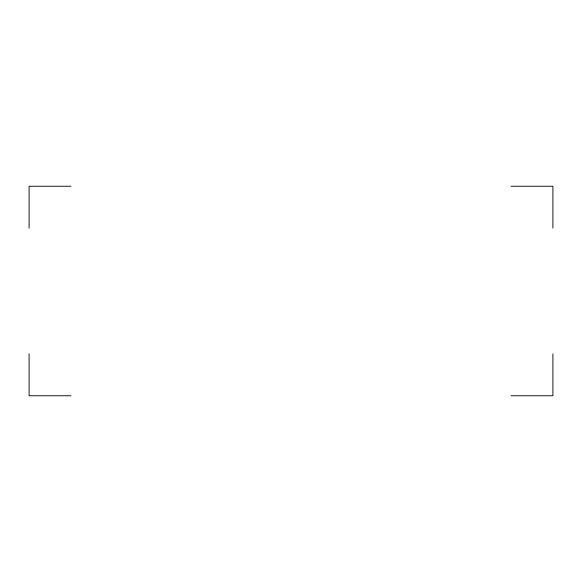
<?xml version="1.0" encoding="UTF-8"?>
<svg xmlns="http://www.w3.org/2000/svg" width="582" height="582" viewBox="0 0 582 582"><rect width="100%" height="100%" fill="white"/><g stroke="black" fill="none" stroke-linecap="round" stroke-linejoin="round"><path stroke-width="0.87" d="M71.004 186.24L29.1 186.24L29.1 228.144M510.996 186.24L552.9 186.24L552.9 228.144M71.004 395.76L29.1 395.76L29.1 353.856M510.996 395.76L552.9 395.76L552.9 353.856"/></g></svg>
